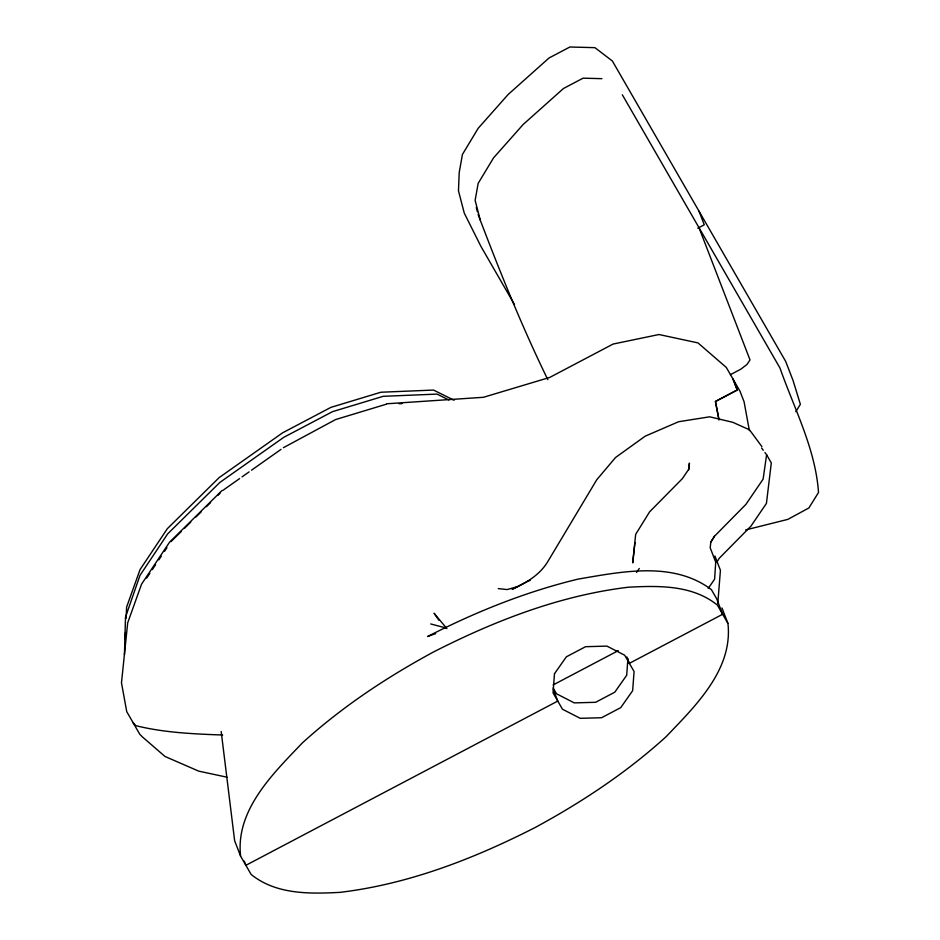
<?xml version="1.0" encoding="UTF-8"?>
<svg xmlns="http://www.w3.org/2000/svg" width="940" height="940" viewBox="0 0 940 940"><rect width="100%" height="100%" fill="white"/><g stroke="black" fill="none" stroke-linecap="round" stroke-linejoin="round"><path stroke-width="1.41" d="M240.593 856.164C235.341 809.939 273.188 773.514 302.351 742.929C341.913 706.986 386.61 677.352 433.552 651.949C494.746 620.764 559.876 595.431 628.461 587.206C658.846 585.608 692.345 584.915 717.349 605.066L727.936 623.408C733.118 669.727 695.341 706.011 666.131 736.666C626.557 772.61 581.848 802.231 534.907 827.635C473.713 858.808 408.595 884.141 340.01 892.354C309.636 893.952 276.137 894.633 251.145 874.459L240.593 856.164L234.636 840.724L221.182 731.461M125.196 639.529L125.502 632.467M126.125 618.367L126.618 607.076L140.048 569.605L167.343 528.679L219.126 477.626L282.646 432.799L330.951 407.349L380.876 392.238L433.528 390.065L454.091 400.276M627.908 658.823L626.686 675.273L614.784 692.193L595.596 702.298L574.269 702.885L556.515 693.791L553.143 687.962M717.772 603.609L720.428 570.298L714.894 555.963M688.797 469.812L689.431 463.068L688.503 469.624L682.323 478.683L649.611 511.842L635.687 534.32L632.714 562.907L634.958 542.521M764.937 452.504L766.605 454.772L763.116 479.13L745.902 504.404L714.423 536.305L710.805 542.11L710.193 547.809L715.728 562.155L714.6 579.169L708.208 588.428M710.816 542.133L714.423 536.305M717.02 561.861L719.253 558.266L750.919 526.177L766.429 503.405L771.305 462.915L766.593 454.748M795.781 411.708L800.375 404.318L793.113 380.653L785.699 361.442L612.363 60.994L594.926 47.658L569.887 47L549.03 57.986L508.164 94.47L478.213 128.251L462.445 154.418L459.214 172.466L458.462 190.797L464.278 213.133L480.904 246.351L514.521 304.619M146.652 578.112L149.895 573.247M152.327 569.593L155.582 564.729M158.825 559.864L161.257 556.221M164.5 551.345L166.932 547.703M636.603 572.366L639.282 568.477M222.04 490.492L169.505 542.263L141.564 584.151L127.699 622.832L121.483 682.816L126.736 711.65L139.743 734.187L142.375 736.901L164.97 756.453L198.751 771.153L226.975 777.192M170.986 541.616L181.408 531.347M184.534 528.268L190.785 522.1M196.002 516.965L201.207 511.83M206.424 506.684L210.584 502.583M217.88 495.392L219.972 493.336M528.644 580.873L530.113 580.086L512.135 589.274C525.719 583.153 539.019 575.456 547.221 562.543L596.783 479.717L615.559 457.486L645.216 436.16L678.598 421.731L709.653 416.808L732.777 422.295L749.486 429.803L761.894 446.594M223.097 490.245L239.641 478.566M242.003 476.897L249.1 471.892M251.462 470.223L281.013 449.379M283.375 447.71L335.603 419.557L386.093 404.271M697.774 228.22L704.272 224.801L699.031 211.218M730.521 374.602L740.826 369.185L746.983 364.473L750.014 359.914L698.961 227.597M553.084 684.955L618.297 650.633M629.354 663.346L722.66 614.255L716.68 598.78L711.392 589.627C673.228 560.839 621.599 571.72 578.171 579.087C525.73 591.73 475.534 611.94 427.594 636.509L435.678 633.63M517.035 586.807L507.095 589.568L498.259 588.605M745.667 529.925L787.873 519.374L808.894 507.953L818.517 492.466C815.427 448.58 794.288 408.829 779.965 367.998L622.339 94.799M386.657 403.789L483.442 397.291L549.747 377.422L613.103 344.052L658.975 334.522L697.974 342.9L726.291 367.434L739.956 391.122L744.092 401.827L749.368 430.614M399.124 403.73L402.026 403.613M601.917 78.666L583.07 78.173L563.483 88.489L523.11 124.538L493.488 157.944L478.166 183.382L475.123 200.338L480.27 220.101M222.651 735.021C193.605 733.964 164.23 732.695 135.912 725.692L133.245 722.919M430.743 623.96L446.336 628.084M448.862 399.97L437.03 394.095L383.179 396.316L332.537 411.649L283.739 437.347L219.831 482.455L167.637 533.908L139.989 575.386L125.502 617.157L124.444 654.875M446.888 628.613L434.069 613.244L438.957 620.33M761.635 448.028L763.303 450.284M547.832 379.666C521.594 325.933 499.328 270.344 478.096 214.473M733.118 379.267L737.266 389.994L715.446 401.486L719.018 420.004L715.434 401.462L737.254 389.983L733.13 379.29M721.979 607.968L727.936 623.408M626.874 656.919L629.377 663.382M553.296 689.49L557.761 701.076L245.869 865.317L244.259 861.122M476.263 207.411L477.367 211.653M554.482 673.71L553.061 692.909L562.472 709.23L580.227 718.325L601.553 717.737L620.741 707.632L632.644 690.724L634.077 671.524L624.665 655.204L606.911 646.109L585.573 646.697L566.385 656.802L554.482 673.71"/></g></svg>
